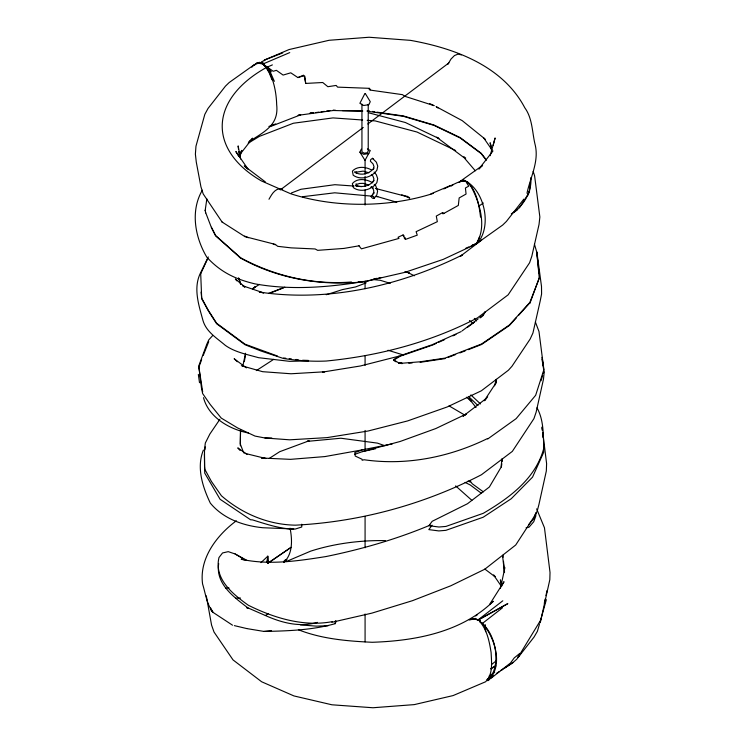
<?xml version="1.0" encoding="UTF-8"?>
<svg xmlns="http://www.w3.org/2000/svg" width="745" height="745" viewBox="0 0 745 745"><rect width="100%" height="100%" fill="white"/><g stroke="black" fill="none" stroke-linecap="round" stroke-linejoin="round"><path stroke-width="1.12" d="M485.349 624.925L485.591 631.676L485.079 625.26M267.8 556.18L268.014 563.173L267.278 562.354L267.809 556.124M267.418 558.508L267.278 562.354L267.474 560.091M535.925 512.839L535.767 516.164L533.737 521.733L528.95 527.255L526.082 527.786M466.286 182.329L468.754 186.138L465.42 187.991L466.063 194.054L459.162 197.937L458.324 205.434L443.983 213.34L442.521 212.632L436.291 216.078L437.334 221.675L416.11 231.676L417.256 235.15L405.382 239.434L403.101 234.936L398.063 237.227L398.975 238.409L361.409 248.849L358.95 245.831L343.911 248.42L317.659 250.339L315.135 248.96L291.118 247.862L277.708 246.325L275.343 244.397L244.891 236.603L222.075 222.029L203.199 193.933L200.936 186.827L196.289 162.121L195.386 154.159L195.972 146.178L204.828 114.339L208.032 108.444L225.437 86.159L229.19 82.518L254.492 64.517L258.487 63.204L262.715 64.014M536.642 508.872L544.465 527.786L550.024 572.486L549.819 579.703L540.497 621.619L539.753 622.801L539.669 621.777L518.203 657.034L519.786 653.421L514.246 657.891L510.53 662.966L491.924 677.568L487.733 679.151L487.547 680.679C502.456 666.561 496.03 632.291 479.789 621.554C479.594 619.132 473.382 619.03 470.915 619.318L472.693 618.946M246.753 628.575L264.103 631.453C287.905 630.959 312.192 630.186 335.222 623.658L335.436 620.706M200.787 273.545L207.799 258.459M544.232 371.969L543.45 379.307L536.13 412.181L533.932 418.634L512.327 451.396L481.438 474.751C423.942 504.449 360.068 521.882 295.42 525.169C268.079 524.704 241.911 513.631 221.386 495.732L211.394 481.41L204.819 469.285L204.54 466.417L204.493 449.999L205.322 443.051L209.839 434.074L219.877 419.314M530.896 177.589C531.939 192.266 523.428 206.169 511.312 213.899M519.321 207.957L529.378 192.285L530.431 182.385M218.695 563.583C215.38 584.08 234.126 597.22 248.215 608.171M240.365 445.771L240.467 430.228M204.884 449.859L205.238 446.879M502.055 458.697L500.985 467.376L489.381 486.997L467.469 503.741L432.165 521.314L428.906 525.709L438.945 527.013L445.957 526.426L483.263 513.324C509.096 498.163 535.636 478.793 543.766 448.378C543.226 434.708 543.887 420.115 536.987 407.813M501.366 467.068L501.823 463.725M502.121 461.49L502.428 459.255M205.154 210.593L206.859 198.868M245.533 353.232L242.777 366.298M244.341 361.604L245.505 355.011M436.076 106.591L462.226 120.643L485.433 139.362M545.983 595.628L546.765 591.632M500.435 588.336L504.914 567.597M540.842 618.676L539.902 622.69L546.364 599.65M544.269 603.31L545.247 598.924M527.982 195.088L528.764 191.642L529.378 192.285M392.289 443.936L362.461 449.831L354.797 452.569L355.207 456.033L362.126 459.293L362.163 460.261L364.082 459.749C406.351 465.802 449.412 457.234 487.565 438.516L487.705 438.982L516.155 418.634L535.655 395.278L543.971 369.436L542.025 357.395M494.615 385.817L496.254 379.335M495.416 384.401L496.505 380.08M493.153 145.368L495.118 137.946L490.145 155.724M519.786 653.421L519.61 654.082L519.945 653.654M239.843 157.065L241.706 150.388L240.113 153.34M526.985 193.244C530.291 177.524 538.989 161.916 535.32 145.461C532.07 132.917 532.75 118.651 524.787 107.774C502.745 65.811 454.366 48.192 410.439 40.351L369.11 37.25L329.076 40.286L289.051 49.561L264.317 60.084L264.82 60.345L261.495 61.788L263.898 63.521L263.218 63.884L259.521 62.636L256.522 63.4M539.436 624.366L537.378 631.332L534.063 637.031L516.676 659.288L512.83 662.705L501.283 670.267M541.038 380.742L542.658 375.48M543.301 373.375L543.943 371.271L542.006 359.22M203.385 450.082C196.28 467.515 202.64 487.025 210.314 503.099C223.258 518.799 243.177 525.719 262.845 527.739L295.337 529.043L301.753 526.985L301.753 524.219M459.05 182.153L464.116 180.271C484.557 189.407 492.417 226.676 477.368 243.056L475.385 243.699M535.711 513.258L533.681 518.827L528.894 524.35M208.283 256.923L200.852 272.26C192.778 287.654 198.785 305.022 202.985 320.546C206.3 331.925 216.907 338.128 225.353 345.391C234.973 352.255 247.34 354.49 258.543 357.684L289.591 361.334L308.616 360.897M201.662 359.639L198.868 367.089L201.476 388.015L202.649 393.574L210.202 404.461L221.246 418.085L237.664 427.975L255.013 436.076L264.959 437.995L289.665 439.811L327.008 437.622L368.049 431.02L407.58 420.934L447.233 406.947L481.298 390.827L508.407 370.228L511.973 366.27L530.161 339.04L532.936 333.024L540.134 301.259L541.587 294.014L541.503 286.471L536.959 252.676M203.255 355.384L208.73 341.666M477.806 241.306L479.65 236.454M539.268 277.773L529.9 303.327L529.537 302.759L509.431 324.969L481.549 344.004L445.054 358.103L420.152 361.791L401.937 363.234L398.566 362.796L393.49 359.751L398.808 356.194L360.506 365.963L322.613 372.081L324.559 371.802L291.016 373.767L262.64 371.69L241.371 365.693M335.222 623.658L336.219 621.153M202.342 190.208C190.105 211.021 195.069 237.404 206.793 257.155C220.473 272.055 235.336 279.226 254.958 283.864C291.118 290.382 327.986 287.374 364.016 281.498L365.357 281.182M263.665 64.601L266.691 67.264L267.194 66.975L262.789 64.051L266.114 67.572L267.194 66.975L271.32 71.799M364.892 93.525L359.891 103.285L363.69 105.483L368.877 104.682L370.265 101.683L365.339 93.591M367.415 148.907L370.265 150.555L365.013 160.352L359.891 152.157L361.278 149.158M364.827 160.25L365.264 160.315M501.469 586.259L504.002 581.715L489.53 604.549L493.32 601.271C461.304 632.384 415.235 640.858 372.193 642.283C347.254 641.11 321.821 638.977 298.41 629.749M268.982 199.26C271.394 195.06 273.992 189.873 279.207 188.774L282.597 189.481M447.782 64.47L450.976 59.088L454.478 55.549L458.026 54.115L461.397 54.879M539.753 622.801L540.497 621.619M520.671 653.57L517.989 657.155M485.153 311.661L482.723 315.461L480.022 317.482M482.732 315.936L485.172 312.127M484.259 400.763L496.366 382.315M484.995 400.428L487.668 396.657M432.081 525.216L428.822 529.62L438.861 530.924L445.873 530.338L483.179 517.235L511.219 498.75L532.535 477.145L543.682 452.29L543.552 446.59M371.28 186.65L372.863 188.234L373.832 191.009L373.245 193.821L374.12 192.676L371.001 196.559L372.481 198.235L374.148 198.272L376.793 195.032L377.603 191.102L375.806 185.924L374.251 184.369M239.927 154.476L252.657 138.17L248.904 141.82C264.438 131.558 279.021 125.253 276.674 104.654C276.367 93.758 274.309 82.853 269.792 72.889C267.38 68.773 264.82 63.604 259.735 62.319L256.578 63.036L254.567 65.197M492.976 150.956L478.849 169.05L482.564 165.427L460.587 181.063C464.517 179.135 468.344 182.711 470.495 185.617C479.696 201.672 487.509 227.821 475.841 244.146L443.21 259.39L404.805 272.381L363.998 281.768C321.617 286.229 278.006 278.937 240.607 258.087L215.603 235.83L211.422 227.588L205.667 212.595M523.837 199.12L506.414 221.423L502.689 225.046L477.368 243.056M487.528 679.114L486.979 679.589L487.807 679.105M212.521 335.725L208.758 339.906L206.877 344.032L198.719 366.065L202.677 391.823M516.406 317.752L509.45 325.444L481.559 344.488L468.391 349.647M518.725 315.182L529.546 303.215L539.278 278.22L536.735 251.708M284.087 561.59L285.568 559.97L284.171 561.339M502.791 600.796L478.271 619.756M252.713 289.218L255.088 286.788L252.602 288.678M251.791 67.227L254.492 64.517M355.44 185.756L356.864 184.332L359.639 183.447L363.262 183.354L368.794 185.011M284.124 561.404L285.568 559.97L283.91 561.6M284.05 561.479L285.568 559.97L284.003 561.516M283.994 562.224C292.999 553.712 292.263 539.436 290.075 528.196M260.955 562.652L267.474 556.506L268.014 563.173L267.38 559.551M236.351 520.792C216.851 535.217 199.092 558.387 202.575 583.959C205.536 593.486 206.719 604.437 213.014 612.362L232.524 625.195M283.696 562.056L286.816 559.439L283.584 562.112M491.486 664.577L496.002 661.011M502.409 607.846L482.443 623.416L479.789 621.554C487.156 630.046 489.39 641.706 491.104 652.518C491.532 662.193 493.246 674.365 485.582 681.768L453.072 695.588L414.285 704.612L372.966 707.75L331.916 704.789L293.949 695.932L261.653 681.777L233.017 659.902L214.011 632.03L211.561 625.074L206.3 595.87M485.498 399.022L463.111 416.176L466.417 413.95L435.788 428.552L400.112 441.487L362.433 451.61L354.769 454.348M460.205 256.364L481.596 240.095M280.297 189.919L363.234 127.442M367.844 123.968L448.937 62.887M467.441 327.39L474.639 321.998M480.041 317.957L481.838 316.606M462.04 330.938L478.225 318.823M514.087 212.26L517.775 209.559M371.718 170.093C366.028 166.703 357.237 165.837 352.422 171.099L353.186 175.196C360.366 180.597 372.155 177.403 376.923 170.111L377.752 166.135L376.383 162.214L372.5 158.312L370.703 159.607L370.386 161.218L373.012 163.853L374.009 166.684L373.413 169.543L373.739 168.137C369.865 173.976 360.338 176.286 354.657 171.89L356.352 173.138L356.157 171.657M475.645 615.957L477.536 614.616M474.118 618.862L475.087 618.331C476.102 619.011 477.275 619.868 478.02 619.672M489.102 676.115L494.68 672.195M451.219 186.064L453.072 184.779M268.936 562.54L291.081 547.342L268.07 563.099M469.257 620.026L473.382 619.048L478.113 619.821L480.097 621.069L478.681 619.803L479.072 619.412L507.839 603.618L478.681 619.803L479.072 619.412M460.14 256.485L462.617 254.818C400.4 285.791 328.694 302.461 259.325 292.068L263.665 292.897L242.749 285.801L244.639 287.114M248.206 143.189L259.381 136.391L293.362 123.242L332.987 117.906L362.619 120.01M252.834 288.697L259.418 284.376M488.692 678.518L490.694 677.214M496.421 673.461L499.355 671.534M247.051 608.19L246.986 607.473L265.36 615.51L268.256 613.629M256.354 370.6L273.76 359.304M488.171 678.686L493.041 675.51M500.575 670.63L502.465 669.41M504.291 668.237L512.83 662.705M269.299 458.389L279.673 451.712L309.119 440.779L307.331 441.226M490.936 668.861L495.807 666.002M490.555 668.656L495.546 665.862M482.63 623.276L482.443 623.416C494.987 637.515 503.722 665.769 488.347 680.585L487.64 679.319M443.815 188.895L457.207 182.674L463.688 180.448M443.983 213.34L442.94 213.834L442.521 212.632M459.963 181.501L464.144 180.29L462.124 180.765M461.136 331.618L432.249 344.702L398.808 356.194M432.258 345.205L436.384 343.333M438.451 342.402L444.635 339.59M452.895 335.846L455.987 334.44M375.406 188.448L407.068 196.624L401.76 194.827M274.356 81.317L270.416 72.442L266.719 67.311L272.391 64.899M263.218 63.884L289.758 52.588M266.719 67.311L267.371 67.106L273.173 71.269L276.395 70.337L283.1 75.077L290.774 72.814L297.907 77.582L303.541 75.189L304.342 76.381L305.701 83.431L322.734 82.509L327.865 86.709L336.191 85.433L337.587 87.128L369.297 88.329L371.001 90.201L402.57 94.671L404.516 96.198L434.093 105.66M275.706 123.94L268.88 126.464M430.899 193.868L450.641 185.468M465.849 248.215L468.996 246.874M471.091 245.98L475.301 244.192L472.339 244.956M286.173 561.572L310.665 551.142A144.213 83.263 0 0 1 385.351 540.619M477.88 620.212L478.905 619.542M270.426 293.036L283.314 287.887M264.317 60.084L282.709 52.923M430.256 525.076C396.675 539.175 361.586 549.279 325.928 556.562C297.981 560.966 269.243 565.362 241.203 559.244L246.465 560.156L235.131 553.973L228.249 551.645L222.541 552.958L218.983 557.53C213.852 579.089 232.915 594.203 248.281 605.219C274.002 618.005 303.457 627.02 332.261 621.647M263.143 63.809L263.898 63.521M304.342 76.381L304.817 76.195L305.701 83.431M270.351 126.566L300.691 114.814L298.065 115.335L333.192 110.511L362.685 111.21M291.397 192.974L300.98 189.258L334.868 184.695L354.033 186.054M448.248 357.386L455.67 354.536M459.907 352.906L465.206 350.867M268.684 293.316L284.767 287.225M477.852 620.082L477.694 619.635M491.961 677.54L487.882 679.03M404.032 235.755L403.278 236.016L403.101 234.936M356.687 172.104L363.197 171.108L368.803 172.784M329.476 293.744L342.523 289.572L355.523 286.946L366.14 282.904L365.274 281.256M297.907 77.582L303.625 75.767M431.234 345.512L400.149 356.24L393.5 360.273L396.042 361.791M326.254 294.694L328.387 294.098M398.575 363.318L401.611 362.536L401.946 363.756M373.236 279.179L376.616 278.323M365.376 281.545L381.123 277.54M359.574 246.176L358.95 245.831M331.842 622.298L371.876 613.135L412.432 600.693L450.762 585.803L484.744 569.255L515.717 545.005L534.063 516.779L537.164 511.238L538.924 504.523L546.327 470.98L546.607 463.632L542.723 432.249M362.433 451.61L375.592 448.732M473.792 244.565L475.841 244.146M362.312 449.868L324.932 456.573L290.522 459.348L261.448 458.007L265.872 458.51L244.928 453.36M368.877 153.544L363.69 154.345L359.891 152.157M265.36 615.51C281.638 622.792 299.751 627.597 317.407 622.373M420.161 362.312L445.063 358.606M315.629 112.597L318.916 112.141M321.114 111.834L324.401 111.377M326.599 111.07L329.886 110.605M271.487 630.596L263.916 631.425M302.414 196.736L334.701 192.806L372.016 196.168M307.583 441.347L340.865 438.228L377.426 443.117L385.016 445.771M408.781 363.215L412.19 362.945M404.163 238.018L405.317 237.925L405.382 239.434M351.444 281.983C313.077 285.084 274.318 276.088 240.598 257.751L215.594 235.504L211.403 227.262M358.28 281.666L364.016 281.498M328.107 625.753L316.327 626.126L300.375 624.915M235.876 598.161L240.458 598.039M310.153 112.923L313.431 112.905M310.162 113.277L313.449 113.259M362.675 110.847L342.439 110.642M367.136 110.856L369.371 110.856M367.155 111.219L403.362 116.304L433.981 125.383L460.224 138.002L481.186 153.628L485.87 159.672M225.605 588.01L229.069 588.038M264.959 437.995L271.86 438.051M302.628 360.254L308.374 360.422M333.183 110.148L335.501 110.269M370.526 89.894L369.334 89.81L369.297 88.329M367.183 120.336L375.163 120.904L417.004 132.033L455.67 150.537M356.287 186.222L361.921 186.623M377.631 196.68L396.759 202.221M375.368 196.475L377.799 196.689M373.385 279.589L380.267 280.288L390.259 283.351M463.502 180.532L464.889 180.988M283.575 357.982L285.819 358.252M289.181 358.652L291.425 358.922M295.905 359.453L298.149 359.714M293.707 529.173C279.496 528.699 265.89 524.033 252.425 519.861L250.599 519.777L220.082 499.271L204.735 473.122L204.409 453.835M476.111 619.337L477.359 619.514M372.602 111.415L374.754 111.787M376.914 112.16L403.352 115.931L433.972 125.011L460.214 137.611L481.168 153.237L486.532 160.138M463.027 180.867L467.357 181.752M234.349 625.623L246.632 628.538M369.064 112.905L405.392 122.525L438.954 138.542L436.654 137.201L464.172 157.772L475.301 170.782M370.935 187.256L373.171 187.852M248.42 433.003C229.525 429.334 208.656 417.377 203.506 397.681M404.88 271.739L409.312 273.024L408.185 272.67L414.295 275.79M273.257 244.155L275.315 244.751M388.033 350.271L403.213 354.927M277.522 356.054L244.993 344.171L216.618 323.228L208.349 310.339L201.699 298.186L201.094 292.087M239.313 257.081L240.607 258.087M248.308 237.72L244.63 236.1L244.891 236.603M433.823 105.557L429.707 103.583M406.723 196.782L409.666 198.189M468.121 481.028L470.188 482.052L470.244 481.037L472.237 483.766L483.356 491.858M465.076 482.397L470.244 484.967L481.559 493.423M372.696 182.814C366.754 179.107 357.321 177.627 352.338 183.633L353.381 187.638C360.496 192.983 372.155 189.798 376.877 182.581L377.696 178.623L376.327 174.712L374.102 172.048M371.755 195.562L373.701 196.624L374.148 198.272M449.077 405.895L465.057 415.263M235.131 553.973L243.876 559.169M407.059 196.186L409.648 197.751M211.72 610.928L212.586 611.794L210.882 609.298L212.865 612.204M247.051 454.32L237.776 447.885L240.048 450.436M436.71 107.066L437.976 108.006M246.399 367.881L234.144 358.727L237.366 361.753M463.884 156.692L465.709 158.061M265.369 181.92L244.239 165.93L248.318 169.534L235.848 151.505L238.763 156.385M222.075 222.029L222.634 222.448M484.79 569.022L494.857 576.639M469.49 320.48L473.066 323.395M466.491 397.234L471.781 401.555L468.987 398.594L476.036 407.506M244.872 286.918L235.346 278.993L236.78 280.828M455.633 485.889L471.864 500.333M480.488 403.939L470.859 394.906M477.964 405.587L468.568 396.442M495.183 576.472L493.562 574.972L501.404 586.324M371.317 174.451L372.919 176.053L373.906 178.847L373.31 181.678L373.916 180.392C370.293 185.989 362.536 187.656 356.427 185.701L357.982 186.474L356.287 185.235L356.091 183.745M372.5 158.312L373.292 159.123M265.928 66.743L266.57 67.413A142.9 80.292 -1.4 0 0 261.486 180.96L290.476 193.663A142.984 80.348 -1.4 0 0 433.357 193.383M467.46 181.817C476.539 191.055 479.11 204.707 480.534 217.13M474.323 318.376L476.549 320.974M483.533 137.685L492.072 150.034M212.185 611.17L210.882 609.298L212.586 611.794L211.44 609.904M211.608 610.025L212.549 611.58L211.617 610.053M266.114 67.572L269.243 72.945L271.99 79.799M364.389 281.405L365.246 283.063M534.426 244.127L536.754 252.136L539.101 273.592M535.385 321.998L538.989 331.516L543.44 366.382M211.142 609.242L210.63 607.929M243.717 452.913L240.235 443.862L240.607 429.846M238.884 278.416L240.663 283.817M238.53 277.857L240.672 284.339M491.458 146.812L490.117 142.751L491.765 151.486M533.187 171.452L534.612 175.848L539.855 217L539.035 224.431L531.818 256.261L529.593 262.762L508.137 294.834L477.424 317.892C430.573 342.346 378.711 355.887 326.263 361.027C311.978 361.688 297.721 360.599 283.594 358.531L261.011 351.016L245.003 344.721L216.637 323.768L208.358 310.879L201.709 298.736L200.656 272.549M501.608 583.94L500.361 579.861L501.59 586.389M205.145 210.267L205.676 212.921M240.598 159.011L238.13 145.908L238.521 149.326M198.338 374.418L199.511 382.707M542.164 427.76L542.444 430.005M502.54 555.463L504.458 572.542M238.772 151.598L239.033 153.88M541.969 427.071L542.332 430.526M542.695 433.981L543.058 437.436M546.951 590.627L547.072 591.754M504.551 572.309L503.49 561.302M502.931 555.193L503.117 557.232M485.023 625.306L485.06 625.781M368.226 104.328L368.226 150.872L367.378 152.678L364.24 153.172L361.94 151.84L361.94 104.132M365.078 159.747L365.078 174.088M365.078 176.388L365.078 186.464M365.078 189.947L365.078 205.052M365.078 281.731L365.078 288.697M365.078 356.082L365.078 365.376M365.078 430.433L365.078 450.185M365.078 516.406L365.078 547.771M365.078 613.992L365.078 641.873M483.282 202.994A148.711 83.561 -1.4 0 1 479.491 205.685M478.364 619.877L480.097 621.069L478.364 619.877"/></g></svg>
